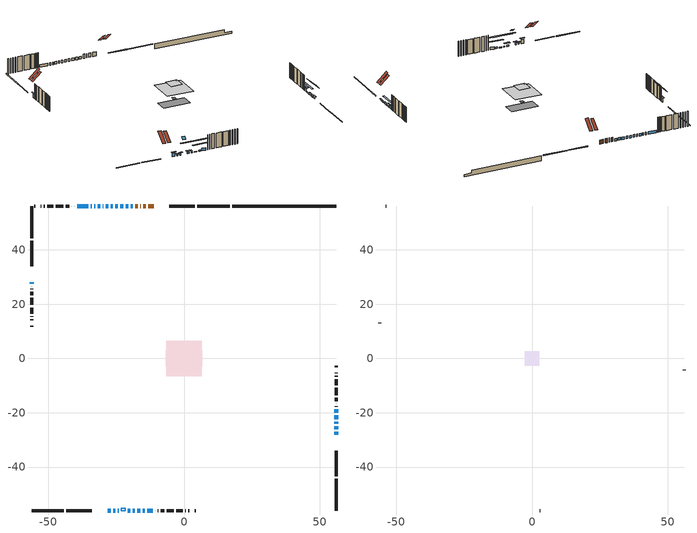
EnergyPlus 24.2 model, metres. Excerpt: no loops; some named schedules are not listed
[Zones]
conditioned space
 floor outside (Floor1 construction): -0.76,-0.76 -0.76,0.76 0.76,0.76 0.76,-0.76 z0.61
 floor adiabatic (AdiabaticFloorConstruction): -6.55,-6.55 -6.55,6.55 6.55,6.55 6.55,-6.55 z5.49
 floor foundation (Slab1 construction): -6.63,-2.97 -6.63,2.97 6.63,2.97 6.63,-2.97 z-1.83
 wall outside (RimJoist1 construction): 16.84,56.17 4.96,56.17 / -56.17,-56.17 -44.3,-56.17 / -56.17,56.17 -56.17,44.3 / 56.17,-56.17 56.17,-44.3 z0.61:0.91
 wall outside (RimJoist3 construction): 4.04,56.17 -5.37,56.17 / -43.37,-56.17 -33.96,-56.17 / -56.17,43.37 -56.17,33.96 / 56.17,-43.37 56.17,-33.96 z0.61:0.91
 wall outside (AdiabaticWallConstruction 1): -11.19,56.17 -13.14,56.17 / -14.06,56.17 -15,56.17 / -15.92,56.17 -16.13,56.17 / -17.06,56.17 -17.87,56.17 z0.61:2.64
 wall outside (AdiabaticWallConstruction): -18.8,56.17 -19.64,56.17 / -20.56,56.17 -21.4,56.17 / -22.33,56.17 -23.54,56.17 / -24.47,56.17 -25.28,56.17 / -26.21,56.17 -27.05,56.17 / -27.98,56.17 -28.75,56.17 / -29.67,56.17 -29.98,56.17 / 56.17,-24.05 56.17,-23.28 / -30.91,56.17 -31.82,56.17 / -32.75,56.17 -33.03,56.17 / -33.96,56.17 -34.37,56.17 / -35.3,56.17 -39.3,56.17 / -13.48,-56.17 -11.57,-56.17 z0.61:1.83; -28.14,-56.17 -27.02,-56.17 / -56.17,28.14 -56.17,27.58 z0.61:2.44; 56.17,-28.14 56.17,-26.92 / -26.1,-56.17 -25.38,-56.17 / -15.12,-56.17 -14.41,-56.17 z0.61:1.32; 56.17,-25.99 56.17,-24.97 z0.61:1.12; -24.46,-56.17 -24,-56.17 z0.61:1.43; 56.17,-22.36 56.17,-20.83 / -20.65,-56.17 -19.73,-56.17 z0.61:1.22; -18.81,-56.17 -18.19,-56.17 z0.61:0.97; -17.27,-56.17 -16.05,-56.17 z0.61:0.92; 56.17,-19.9 56.17,-18.68 z0.61:2.13
 wall outside (Wall1 construction): -40.23,56.17 -40.33,56.17 / -10.65,-56.17 -10.55,-56.17 / -56.17,26.65 -56.17,26.56 / 56.17,-17.75 56.17,-17.66 z0.61:7.93
 wall outside (Wall2 construction): -41.26,56.17 -41.31,56.17 / -9.62,-56.17 -9.56,-56.17 / -56.17,25.63 -56.17,25.57 / 56.17,-16.73 56.17,-16.67 z0.61:7.93
 wall outside (Wall3 construction): -42.24,56.17 -43.52,56.17 / -8.64,-56.17 -7.36,-56.17 / -56.17,24.64 -56.17,23.36 / 56.17,-15.74 56.17,-14.46 z0.61:7.93
 wall outside (Wall4 construction): -44.45,56.17 -47.18,56.17 / -6.43,-56.17 -3.7,-56.17 / -56.17,22.44 -56.17,19.71 / 56.17,-13.53 56.17,-10.81 z0.61:7.93
 wall outside (Wall5 construction): -48.11,56.17 -50.42,56.17 / -2.77,-56.17 -0.46,-56.17 / -56.17,18.78 -56.17,16.47 / 56.17,-9.88 56.17,-7.57 z0.61:7.93
 wall outside (Wall6 construction): -51.35,56.17 -51.57,56.17 / 0.47,-56.17 0.7,-56.17 / -56.17,15.54 -56.17,15.31 / 56.17,-6.64 56.17,-6.41 z0.61:7.93
 wall outside (Wall7 construction): -52.5,56.17 -52.82,56.17 / 1.63,-56.17 1.94,-56.17 / -56.17,14.38 -56.17,14.07 / 56.17,-5.48 56.17,-5.17 z0.61:7.93
 wall outside (Wall9 construction): -54.85,56.17 -55.24,56.17 / 3.97,-56.17 4.37,-56.17 / -56.17,12.04 -56.17,11.64 / 56.17,-3.14 56.17,-2.74 z0.61:7.93
 wall foundation (FoundationWall1 construction): 17.77,56.17,-1.83 17.77,56.17,0.61 52.33,56.17,0.61 52.33,56.17,-0.83 56.17,56.17,-0.83 56.17,56.17,-1.83
 window (WindowConstruction 12): -18.8,56.17 -19.64,56.17 z0.61:1.83
 window (WindowConstruction 15): -28.14,-56.17 -27.03,-56.17 z0.61:2.44
 window (WindowConstruction 16): -56.17,28.14 -56.17,27.58 z0.61:2.44
 window (WindowConstruction 17): -20.57,56.17 -21.4,56.17 z0.61:1.83
 window (WindowConstruction 5): 56.17,-28.14 56.17,-26.92 z0.61:1.32
 window (WindowConstruction 6): -22.33,56.17 -23.54,56.17 z0.61:1.83
 window (WindowConstruction 7): -24.47,56.17 -25.28,56.17 z0.61:1.83
 window (WindowConstruction 8): -26.1,-56.17 -25.39,-56.17 z0.61:1.32
 window (WindowConstruction 18): -26.21,56.17 -27.05,56.17 z0.61:1.83
 window (WindowConstruction 9): 56.17,-25.99 56.17,-24.97 z0.61:1.12
 window (WindowConstruction 13): -27.98,56.17 -28.74,56.17 z0.61:1.83
 window (WindowConstruction 10): -29.67,56.17 -29.98,56.17 z0.61:1.83
 window (WindowConstruction 11): -24.46,-56.17 -24,-56.17 z0.61:1.42
 window (WindowConstruction 19): 56.17,-24.05 56.17,-23.28 z0.61:1.83
 window (WindowConstruction 20): 56.17,-22.35 56.17,-20.83 z0.61:1.22
 window (WindowConstruction 21): -30.91,56.17 -31.82,56.17 z0.61:1.83
 window (WindowConstruction 22): -32.75,56.17 -33.03,56.17 z0.61:1.83
 window (WindowConstruction 14): -20.65,-56.17 -19.74,-56.17 z0.61:1.22
 window (WindowConstruction 23): -18.81,-56.17 -18.2,-56.17 z0.61:0.97
 window (WindowConstruction 24): -17.27,-56.17 -16.05,-56.17 z0.61:0.91
 window (WindowConstruction): 56.17,-19.9 56.17,-18.68 z0.61:2.13
 window (WindowConstruction 1): -33.96,56.17 -34.37,56.17 z0.61:1.83
 window (WindowConstruction 2): -35.3,56.17 -39.3,56.17 z0.61:1.83
 window (WindowConstruction 3): -15.12,-56.17 -14.41,-56.17 z0.61:1.32
 window (WindowConstruction 4): -13.48,-56.17 -11.57,-56.17 z0.61:1.83
 door (Door): -11.19,56.17 -13.14,56.17 z0.61:2.64
 door (Door 1): -14.06,56.17 -14.99,56.17 z0.61:2.64
 door (Door 2): -15.92,56.17 -16.13,56.17 z0.61:2.64
 door (Door 3): -17.06,56.17 -17.87,56.17 z0.61:2.64
 ceiling adiabatic (AdiabaticFloorConstruction): 6.55,-6.55 6.55,6.55 -6.55,6.55 -6.55,-6.55 z5.49
 roof outside (Roof2 construction): -2.1,2.1 -2.1,-2.1 2.1,-2.1 2.1,2.1 z7.93
 roof outside (Roof3 construction): -10.26,56.17,7.93 -10.26,51.91,11.83 -8.82,51.91,11.83 -8.82,56.17,7.93; -29.07,-56.17,7.93 -29.07,-51.91,11.83 -30.52,-51.91,11.83 -30.52,-56.17,7.93; -56.17,29.07,7.93 -51.91,29.07,11.83 -51.91,30.52,11.83 -56.17,30.52,7.93; 56.17,-29.07,7.93 51.91,-29.07,11.83 51.91,-30.52,11.83 56.17,-30.52,7.93
 roof outside (AdiabaticRoofConstruction): -21.58,-56.17,7.92 -21.58,-55.07,8.93 -23.07,-55.07,8.93 -23.07,-56.17,7.92
 skylight (SkylightConstruction): -21.58,-56.17,7.93 -21.58,-55.07,8.93 -23.07,-55.07,8.93 -23.07,-56.17,7.93
attic - vented
 floor to conditioned space (Floor2 construction Reversed): -2.7,-2.7 -2.7,2.7 2.7,2.7 2.7,-2.7 z7.93
 wall outside (Wall8 construction): -53.75,56.17 -53.92,56.17 / 2.87,-56.17 3.04,-56.17 / -56.17,13.14 -56.17,12.97 / 56.17,-4.24 56.17,-4.06 z0.61:7.93
 roof outside (Roof1 construction): -7.89,56.17,7.93 -7.89,51.49,12.22 -6.3,51.49,12.22 -6.3,56.17,7.93; -31.45,-56.17,7.93 -31.45,-51.49,12.22 -33.03,-51.49,12.22 -33.03,-56.17,7.93; -56.17,31.45,7.93 -51.49,31.45,12.22 -51.49,33.03,12.22 -56.17,33.03,7.93; 56.17,-31.45,7.93 51.49,-31.45,12.22 51.49,-33.03,12.22 56.17,-33.03,7.93
shading: -26.42,-56.17 -28.75,-56.17 -28.75,-56.78 -26.42,-56.78 z3.05; -56.17,26.97 -56.17,28.75 -56.78,28.75 -56.78,26.97 z3.05; 56.17,-26.62 56.17,-28.44 56.78,-28.44 56.78,-26.62 z1.62; -25.09,-56.17 -26.4,-56.17 -26.4,-56.78 -25.09,-56.78 z1.62; 56.17,-24.68 56.17,-26.29 56.78,-26.29 56.78,-24.68 z1.42; -23.39,-56.17 -25.07,-56.17 -25.07,-56.78 -23.39,-56.78 z2.03; 56.17,-17.78 56.17,-25.41 56.78,-25.41 56.78,-17.78 z4.27; -18.82,-56.17 -21.56,-56.17 -21.56,-57.08 -18.82,-57.08 z2.13; -12.71,-56.17 -24.3,-56.17 -24.3,-56.78 -12.71,-56.78 z6.46; -10.56,-56.17 -22.76,-56.17 -22.76,-56.78 -10.56,-56.78 z6.4; 56.17,-18.07 56.17,-20.51 56.78,-20.51 56.78,-18.07 z2.74; -11.36,-56.17 -18.17,-56.17 -18.17,-56.78 -11.36,-56.78 z4.37
[Building]
Building 1: Terrain=Suburbs
[Site:Location]
Vancouver Intl AP_BC: Latitude {deg}=49.19; Longitude {deg}=-123.18; Time Zone {hr}=-8; Elevation {m}=4; Keep Site Location Information=Yes
[Site:GroundTemperature:Shallow]
8.06451, 6.96315, 6.87495, 7.3976, 9.49575, 11.5841, 13.3946, 14.5416, 14.639, 13.7062, 11.9418, 9.91751
[Site:WaterMainsTemperature]
Calculation Method=Schedule; Temperature Schedule=mains temperature schedule
[Material] Roughness=Rough; Thermal Absorptance=0.9
Name | Thickness {m} | Conductivity {W/m-K} | Density {kg/m3} | Specific Heat {J/kg-K} | Solar Absorptance | Visible Absorptance
asphalt or fiberglass shingles | 0.00635 | 0.162714 | 1121.4 | 1465.45 | 0.4 | 0.4
asphalt or fiberglass shingles 1 | 0.00635 | 0.162714 | 1121.4 | 1465.45 | 0.7 | 0.7
ceiling loosefill ins | 0.254 | 0.0480833 | 16.02 | 1046.75 | 0.7 | 0.7
ceiling stud and cavity | 0.1397 | 0.118768 | 65.682 | 1177.47 | 0.7 | 0.7
concrete 4.0 in. | 0.1016 | 1.803125 | 2242.8 | 837.4 | 0.7 | 0.7
concrete 8.0 in. | 0.2032 | 1.803125 | 2242.8 | 837.4 | 0.7 | 0.7
door material | 0.04445 | 0.188738 | 512.64 | 1214.23 | 0.7 | 0.7
exterior vertical ins | 0.0813282 | 0.029427 | 32.04 | 1214.23 | 0.7 | 0.7
floor covering | 0.0127 | 0.0433444 | 54.468 | 1339.84 | 0.6 | 0.6
floor rigid ins; roof rigid ins | 0.103632 | 0.029427 | 32.04 | 1214.23 | 0.7 | 0.7
floor rigid ins 1; roof rigid ins 1; wall rigid ins 1 | 0.512978 | 0.029427 | 32.04 | 1214.23 | 0.7 | 0.7
floor stud and cavity | 0.1397 | 0.158613 | 92.3553 | 1139.71 | 0.7 | 0.7
floor stud and cavity 1 | 0.1397 | 1.75129 | 37.0049 | 1207.88 | 0.7 | 0.7
furniture material conditioned space 1 | 0.1524 | 0.115458 | 640.8 | 1214.23 | 0.6 | 0.6
gypsum board | 0.0127 | 0.160291 | 801 | 837.4 | 0.6 | 0.6
gypsum board 1 | 0.0127 | 0.160291 | 801 | 837.4 | 0.7 | 0.7
osb sheathing 0.5 in. | 0.0127 | 0.115458 | 512.64 | 1214.23 | 0.7 | 0.7
osb sheathing 0.75 in. | 0.01905 | 0.115458 | 512.64 | 1214.23 | 0.7 | 0.7
osb sheathing 2.0 in. | 0.0508 | 0.115458 | 512.64 | 1214.23 | 0.7 | 0.7
rim joist rigid ins; wall rigid ins | 0.051816 | 0.029427 | 32.04 | 1214.23 | 0.7 | 0.7
rim joist stud and cavity | 0.0508 | 0.0367245 | 125.044 | 1163.47 | 0.6 | 0.6
roof stud and cavity | 0.2032 | 1.05932 | 78.34581 | 1123.46 | 0.7 | 0.7
roof stud and cavity 1 | 0.2032 | 0.476504 | 78.34581 | 1123.46 | 0.7 | 0.7
roof stud and cavity 2 | 0.18415 | 1.7869 | 37.0049 | 1207.88 | 0.6 | 0.6
slab rigid ins | 0.0621787 | 0.029427 | 32.04 | 1214.23 | 0.7 | 0.7
wall stud and cavity | 0.1397 | 0.0865195 | 139.0536 | 1170.24 | 0.7 | 0.7
wall stud and cavity 1 | 0.1397 | 0.0878609 | 139.0536 | 1170.24 | 0.7 | 0.7
wall stud and cavity 10 | 0.0889 | 0.391764 | 83.0341 | 1211.67 | 0.7 | 0.7
wall stud and cavity 2 | 0.1397 | 0.154657 | 139.0536 | 1170.24 | 0.7 | 0.7
wall stud and cavity 3 | 0.1397 | 0.168807 | 139.0536 | 1170.24 | 0.7 | 0.7
wall stud and cavity 4 | 0.1397 | 0.178291 | 139.0536 | 1170.24 | 0.7 | 0.7
wall stud and cavity 5 | 0.1397 | 0.67241 | 139.0536 | 1170.24 | 0.7 | 0.7
wall stud and cavity 6 | 0.1397 | 0.435945 | 139.0536 | 1170.24 | 0.7 | 0.7
wall stud and cavity 7 | 0.0889 | 6.1454 | 50.32683 | 1063.81 | 0.6 | 0.6
wall stud and cavity 8 | 0.1397 | 0.0817972 | 139.0536 | 1170.24 | 0.7 | 0.7
wall stud and cavity 9 | 0.0889 | 0.380278 | 52.3479 | 1209.89 | 0.7 | 0.7
wood siding | 0.0254 | 0.102417 | 544.68 | 1172.36 | 0.4 | 0.4
wood siding 1 | 0.00254 | 0.102417 | 544.68 | 1172.36 | 0.4 | 0.4
wood siding 2; wood siding 3; wood siding 4 | 0.0254 | 0.102417 | 544.68 | 1172.36 | 0.7 | 0.7
[WindowMaterial:SimpleGlazingSystem]
Name | U-Factor {W/m2-K} | Solar Heat Gain Coefficient
SkylightMaterial | 2.34334 | 0.462
WindowMaterial | 2.109377 | 0.36
WindowMaterial 1 | 2.20817 | 0.33
WindowMaterial 10 | 2.96789 | 0.62
WindowMaterial 11 | 2.97868 | 0.61
WindowMaterial 12 | 2.96619 | 0.63
WindowMaterial 13 | 2.95653 | 0.63
WindowMaterial 14 | 2.62267 | 0.24
WindowMaterial 15 | 2.276878 | 0.35
WindowMaterial 16 | 2.28085 | 0.35
WindowMaterial 2 | 2.898619 | 0.62
WindowMaterial 3 | 1.83286 | 0.42
WindowMaterial 4 | 2.07985 | 0.36
WindowMaterial 5 | 1.9396 | 0.4
WindowMaterial 6 | 2.03216 | 0.38
WindowMaterial 7 | 2.1883 | 0.36
WindowMaterial 8 | 2.11846 | 0.38
WindowMaterial 9 | 2.95937 | 0.63
[Construction]
AdiabaticFloorConstruction: floor stud and cavity 1, floor rigid ins 1, osb sheathing 0.75 in., floor covering
AdiabaticRoofConstruction: asphalt or fiberglass shingles 1, roof rigid ins 1, osb sheathing 0.75 in., roof stud and cavity 2
AdiabaticWallConstruction: wood siding 3, wall rigid ins 1, wall stud and cavity 9, gypsum board
AdiabaticWallConstruction 1: wood siding 4, wall rigid ins 1, wall stud and cavity 9, gypsum board
Door; Door 1; Door 2; Door 3: door material
Floor1 construction: floor stud and cavity, floor rigid ins, osb sheathing 0.75 in., floor covering
Floor2 construction Reversed: gypsum board, ceiling stud and cavity, ceiling loosefill ins
FoundationWall1 construction: concrete 8.0 in., gypsum board 1
furniture construction conditioned space 1: furniture material conditioned space 1
PartitionWallConstruction: gypsum board, wall stud and cavity 10, gypsum board
RimJoist1 construction; RimJoist3 construction: wood siding 2, rim joist rigid ins, osb sheathing 2.0 in., rim joist stud and cavity
Roof1 construction: asphalt or fiberglass shingles
Roof2 construction: asphalt or fiberglass shingles, roof rigid ins, osb sheathing 0.75 in., roof stud and cavity, gypsum board
Roof3 construction: asphalt or fiberglass shingles, roof rigid ins, osb sheathing 0.75 in., roof stud and cavity 1, gypsum board
SkylightConstruction: SkylightMaterial
Slab1 construction: slab rigid ins, concrete 4.0 in.
Wall1 construction: wood siding, osb sheathing 0.5 in., wall stud and cavity, gypsum board
Wall2 construction: wood siding, osb sheathing 0.5 in., wall stud and cavity 1, gypsum board
Wall3 construction: wood siding, wall rigid ins, osb sheathing 0.5 in., wall stud and cavity 2, gypsum board
Wall4 construction: wood siding, wall rigid ins, osb sheathing 0.5 in., wall stud and cavity 3, gypsum board
Wall5 construction: wood siding, wall rigid ins, osb sheathing 0.5 in., wall stud and cavity 4, gypsum board
Wall6 construction: wood siding, wall rigid ins, osb sheathing 0.5 in., wall stud and cavity 5, gypsum board
Wall7 construction: wood siding, wall rigid ins, osb sheathing 0.5 in., wall stud and cavity 6, gypsum board
Wall8 construction: wood siding 1, wall stud and cavity 7
Wall9 construction: wood siding, osb sheathing 0.5 in., wall stud and cavity 8, gypsum board
WindowConstruction; WindowConstruction 19; WindowConstruction 20: WindowMaterial
WindowConstruction 1; WindowConstruction 3; WindowConstruction 8: WindowMaterial 1
WindowConstruction 10; WindowConstruction 11: WindowMaterial 8
WindowConstruction 12: WindowMaterial 9
WindowConstruction 13: WindowMaterial 10
WindowConstruction 14: WindowMaterial 11
WindowConstruction 15; WindowConstruction 16; WindowConstruction 17; WindowConstruction 18: WindowMaterial 12
WindowConstruction 2: WindowMaterial 2
WindowConstruction 21: WindowMaterial 13
WindowConstruction 22: WindowMaterial 14
WindowConstruction 23: WindowMaterial 15
WindowConstruction 24: WindowMaterial 16
WindowConstruction 4: WindowMaterial 3
WindowConstruction 5: WindowMaterial 4
WindowConstruction 6: WindowMaterial 5
WindowConstruction 7: WindowMaterial 6
WindowConstruction 9: WindowMaterial 7
[Zone] Multiplier=1; Part of Total Floor Area=Yes
Name | Volume {m3}
attic - vented | 19.8159
conditioned space | 738.9
[Space]
Name | Zone | Volume {m3}
attic - vented 1 | attic - vented | 19.8159
conditioned space 1 | conditioned space | 738.9
[ZoneInfiltration:EffectiveLeakageArea]
infil attic - vented 1: Zone or Space=attic - vented 1; Schedule=Always On Discrete; Effective Air Leakage Area {cm2}=1207.05; Stack Coefficient=0.000807227; Wind Coefficient=1.91963e-05
[ZoneMixing]
whole house fan mix: Zone or Space=attic - vented; Schedule=Always On Continuous; Design Flow Rate Calculation Method=Flow/Zone; Design Flow Rate {m3/s}=0; Source Zone or Space=conditioned space
[SurfaceProperty:ExposedFoundationPerimeter]
Slab1: Exposed Perimeter Calculation Method=TotalExposedPerimeter; Total Exposed Perimeter {m}=38.406
[InternalMass] Zone or ZoneList=conditioned space; Space or SpaceList=conditioned space 1
Name | Construction | Surface Area {m2}
furniture mass conditioned space 1 | furniture construction conditioned space 1 | 101.068
partition wall mass | PartitionWallConstruction | 252.67
[Lights]
interior lighting: Zone or ZoneList or Space or SpaceList=conditioned space 1; Schedule=interior lighting schedule; Design Level Calculation Method=LightingLevel; Lighting Level {W}=343.2; Return Air Fraction=0; Fraction Radiant=0.6; Fraction Visible=0.2; Fraction Replaceable=1
[People]
occupants: Zone or ZoneList or Space or SpaceList=conditioned space 1; Number of People Schedule=occupants schedule; Number of People Calculation Method=People; Number of People=3; Fraction Radiant=0.314171; Sensible Heat Fraction=0.56303; Activity Level Schedule=occupants activity schedule; Carbon Dioxide Generation Rate {m3/s-W}=0; Enable ASHRAE 55 Comfort Warnings=No; Mean Radiant Temperature Calculation Type=EnclosureAveraged
[ElectricEquipment] Zone or ZoneList or Space or SpaceList=conditioned space 1; Design Level Calculation Method=EquipmentLevel
Name | Schedule | Design Level {W} | Fraction Latent | Fraction Radiant | Fraction Lost
clothes dryer | clothes dryer schedule | 140.772 | 0.015 | 0.081 | 0.85
clothes washer | clothes washer schedule | 32.1985 | 0.03 | 0.162 | 0.7
cooking range | cooking range schedule | 215.147 | 0.08 | 0.432 | 0.2
dishwasher | dishwasher schedule | 66.8632 | 0.3 | 0.18 | 0.4
fridge | fridge schedule | 72.9452 | 0 | 0.6 | 0
mech vent bath fan 0 | mech vent bath fan 0 schedule | 50.2 | 0 | 0 | 1
mech vent bath fan 1 | mech vent bath fan 1 schedule | 50.2 | 0 | 0 | 1
mech vent house fan | mech vent house fan schedule | 19.9167 | 0 | 0 | 0.5
mech vent house fan cfis | mech vent house fan cfis schedule | 0 | 0 | 0 | 0
mech vent range fan 0 | mech vent range fan 0 schedule | 57 | 0 | 0 | 1
misc plug loads | misc plug loads schedule | 494.7 | 0.045 | 0.513 | 0.1
whole house fan | Always On Discrete | 0 | 0 | 0 | 1
[OtherEquipment] Zone or ZoneList or Space or SpaceList=conditioned space 1; Design Level Calculation Method=EquipmentLevel
Name | Fuel Type | Schedule | Design Level {W} | Fraction Latent | Fraction Radiant | Fraction Lost
clothes dryer 1 | Electricity | clothes dryer schedule | 0 | 0.015 | 0.081 | 0.85
cooking range 1 | Electricity | cooking range schedule | 0 | 0.08 | 0.432 | 0.2
general water use latent | None | general water use schedule | 62.594 | 1 | 0 | 0
general water use sensible | None | general water use schedule | -61.6891 | 0 | 0.6 | 0
mech vent house fan latent load | None | Always On Discrete | 0 | 1 | 0 | 0
mech vent house fan sensible load | None | Always On Discrete | 0 | 0 | 0 | 0
water heater energy adjustment1 | NaturalGas | Always On Discrete | 0.01 | 0 | 0 | 1
[ZoneInfiltration:DesignFlowRate] Zone or ZoneList or Space or SpaceList=conditioned space 1; Schedule=Always On Discrete; Design Flow Rate Calculation Method=Flow/Zone; Design Flow Rate {m3/s}=0
infil flow; natural vent flow; whole house fan flow
[Foundation:Kiva]
Foundation Kiva 1: Initial Indoor Air Temperature {C}=18; Wall Height Above Grade {m}=0.609996; Wall Depth Below Slab {m}=0.2032; Custom Block Material Name 1=exterior vertical ins; Custom Block Depth 1 {m}=2.43998; Custom Block X Position 1 {m}=0.2159; Custom Block Z Position 1 {m}=0
[Foundation:Kiva:Settings]
Soil Conductivity {W/m-K}=0.849921; Soil Density {kg/m3}=1842.3; Soil Specific Heat {J/kg-K}=418.7; Ground Solar Absorptivity=0.9; Ground Thermal Absorptivity=0.9; Ground Surface Roughness {m}=0.03; Far-Field Width {m}=40; Deep-Ground Boundary Condition=ZeroFlux; Deep-Ground Depth {m}=40; Minimum Cell Dimension {m}=0.2; Maximum Cell Growth Coefficient=3; Simulation Timestep=Timestep
[Exterior:Lights]
exterior lighting: Schedule=exterior lighting schedule; Design Level {W}=75.6
[Schedule:Constant]
Name | Hourly Value
Always On Continuous; mech vent house fan schedule; mech vent house fan cfis schedule; Always On Discrete | 1
occupants activity schedule | 117.228
fridge schedule | 0
[Schedule:Week:Daily]
interior lighting schedule Week Rule - Jan1-Jan27: interior lighting schedule day, interior lighting schedule day, interior lighting schedule day, interior lighting schedule day, interior lighting schedule day, interior lighting schedule day, interior lighting schedule day, interior lighting schedule default day, interior lighting schedule default day, interior lighting schedule default day, interior lighting schedule default day, interior lighting schedule default day
interior lighting schedule Week Rule - Jan28-Feb3: interior lighting schedule day, interior lighting schedule day, interior lighting schedule day, interior lighting schedule day, interior lighting schedule day 1, interior lighting schedule day 1, interior lighting schedule day 1, interior lighting schedule default day, interior lighting schedule default day, interior lighting schedule default day, interior lighting schedule default day, interior lighting schedule default day
interior lighting schedule Week Rule - Feb4-Feb24: interior lighting schedule day 1, interior lighting schedule day 1, interior lighting schedule day 1, interior lighting schedule day 1, interior lighting schedule day 1, interior lighting schedule day 1, interior lighting schedule day 1, interior lighting schedule default day, interior lighting schedule default day, interior lighting schedule default day, interior lighting schedule default day, interior lighting schedule default day
interior lighting schedule Week Rule - Feb25-Mar3: interior lighting schedule day 1, interior lighting schedule day 1, interior lighting schedule day 1, interior lighting schedule day 1, interior lighting schedule day 2, interior lighting schedule day 2, interior lighting schedule day 2, interior lighting schedule default day, interior lighting schedule default day, interior lighting schedule default day, interior lighting schedule default day, interior lighting schedule default day
interior lighting schedule Week Rule - Mar4-Mar31: interior lighting schedule day 2, interior lighting schedule day 2, interior lighting schedule day 2, interior lighting schedule day 2, interior lighting schedule day 2, interior lighting schedule day 2, interior lighting schedule day 2, interior lighting schedule default day, interior lighting schedule default day, interior lighting schedule default day, interior lighting schedule default day, interior lighting schedule default day
interior lighting schedule Week Rule - Apr1-Apr28: interior lighting schedule day 3, interior lighting schedule day 3, interior lighting schedule day 3, interior lighting schedule day 3, interior lighting schedule day 3, interior lighting schedule day 3, interior lighting schedule day 3, interior lighting schedule default day, interior lighting schedule default day, interior lighting schedule default day, interior lighting schedule default day, interior lighting schedule default day
interior lighting schedule Week Rule - Apr29-May5: interior lighting schedule day 3, interior lighting schedule day 3, interior lighting schedule day 4, interior lighting schedule day 4, interior lighting schedule day 4, interior lighting schedule day 4, interior lighting schedule day 4, interior lighting schedule default day, interior lighting schedule default day, interior lighting schedule default day, interior lighting schedule default day, interior lighting schedule default day
interior lighting schedule Week Rule - May6-May26: interior lighting schedule day 4, interior lighting schedule day 4, interior lighting schedule day 4, interior lighting schedule day 4, interior lighting schedule day 4, interior lighting schedule day 4, interior lighting schedule day 4, interior lighting schedule default day, interior lighting schedule default day, interior lighting schedule default day, interior lighting schedule default day, interior lighting schedule default day
interior lighting schedule Week Rule - May27-Jun2: interior lighting schedule day 4, interior lighting schedule day 4, interior lighting schedule day 4, interior lighting schedule day 4, interior lighting schedule day 4, interior lighting schedule day 5, interior lighting schedule day 5, interior lighting schedule default day, interior lighting schedule default day, interior lighting schedule default day, interior lighting schedule default day, interior lighting schedule default day
interior lighting schedule Week Rule - Jun3-Jun30: interior lighting schedule day 5, interior lighting schedule day 5, interior lighting schedule day 5, interior lighting schedule day 5, interior lighting schedule day 5, interior lighting schedule day 5, interior lighting schedule day 5, interior lighting schedule default day, interior lighting schedule default day, interior lighting schedule default day, interior lighting schedule default day, interior lighting schedule default day
interior lighting schedule Week Rule - Jul1-Jul28: interior lighting schedule day 6, interior lighting schedule day 6, interior lighting schedule day 6, interior lighting schedule day 6, interior lighting schedule day 6, interior lighting schedule day 6, interior lighting schedule day 6, interior lighting schedule default day, interior lighting schedule default day, interior lighting schedule default day, interior lighting schedule default day, interior lighting schedule default day
interior lighting schedule Week Rule - Jul29-Aug4: interior lighting schedule day 6, interior lighting schedule day 6, interior lighting schedule day 6, interior lighting schedule day 7, interior lighting schedule day 7, interior lighting schedule day 7, interior lighting schedule day 7, interior lighting schedule default day, interior lighting schedule default day, interior lighting schedule default day, interior lighting schedule default day, interior lighting schedule default day
interior lighting schedule Week Rule - Aug5-Aug25: interior lighting schedule day 7, interior lighting schedule day 7, interior lighting schedule day 7, interior lighting schedule day 7, interior lighting schedule day 7, interior lighting schedule day 7, interior lighting schedule day 7, interior lighting schedule default day, interior lighting schedule default day, interior lighting schedule default day, interior lighting schedule default day, interior lighting schedule default day
interior lighting schedule Week Rule - Aug26-Sep1: interior lighting schedule day 7, interior lighting schedule day 7, interior lighting schedule day 7, interior lighting schedule day 7, interior lighting schedule day 7, interior lighting schedule day 7, interior lighting schedule day 8, interior lighting schedule default day, interior lighting schedule default day, interior lighting schedule default day, interior lighting schedule default day, interior lighting schedule default day
interior lighting schedule Week Rule - Sep2-Sep29: interior lighting schedule day 8, interior lighting schedule day 8, interior lighting schedule day 8, interior lighting schedule day 8, interior lighting schedule day 8, interior lighting schedule day 8, interior lighting schedule day 8, interior lighting schedule default day, interior lighting schedule default day, interior lighting schedule default day, interior lighting schedule default day, interior lighting schedule default day
interior lighting schedule Week Rule - Sep30-Oct6: interior lighting schedule day 8, interior lighting schedule day 9, interior lighting schedule day 9, interior lighting schedule day 9, interior lighting schedule day 9, interior lighting schedule day 9, interior lighting schedule day 9, interior lighting schedule default day, interior lighting schedule default day, interior lighting schedule default day, interior lighting schedule default day, interior lighting schedule default day
interior lighting schedule Week Rule - Oct7-Oct27: interior lighting schedule day 9, interior lighting schedule day 9, interior lighting schedule day 9, interior lighting schedule day 9, interior lighting schedule day 9, interior lighting schedule day 9, interior lighting schedule day 9, interior lighting schedule default day, interior lighting schedule default day, interior lighting schedule default day, interior lighting schedule default day, interior lighting schedule default day
interior lighting schedule Week Rule - Oct28-Nov3: interior lighting schedule day 9, interior lighting schedule day 9, interior lighting schedule day 9, interior lighting schedule day 9, interior lighting schedule day 10, interior lighting schedule day 10, interior lighting schedule day 10, interior lighting schedule default day, interior lighting schedule default day, interior lighting schedule default day, interior lighting schedule default day, interior lighting schedule default day
interior lighting schedule Week Rule - Nov4-Nov24: interior lighting schedule day 10, interior lighting schedule day 10, interior lighting schedule day 10, interior lighting schedule day 10, interior lighting schedule day 10, interior lighting schedule day 10, interior lighting schedule day 10, interior lighting schedule default day, interior lighting schedule default day, interior lighting schedule default day, interior lighting schedule default day, interior lighting schedule default day
interior lighting schedule Week Rule - Nov25-Dec1: interior lighting schedule day 10, interior lighting schedule day 10, interior lighting schedule day 10, interior lighting schedule day 10, interior lighting schedule day 10, interior lighting schedule day 10, interior lighting schedule day 11, interior lighting schedule default day, interior lighting schedule default day, interior lighting schedule default day, interior lighting schedule default day, interior lighting schedule default day
interior lighting schedule Week Rule - Dec2-Dec31: interior lighting schedule day 11, interior lighting schedule day 11, interior lighting schedule day 11, interior lighting schedule day 11, interior lighting schedule day 11, interior lighting schedule day 11, interior lighting schedule day 11, interior lighting schedule default day, interior lighting schedule default day, interior lighting schedule default day, interior lighting schedule default day, interior lighting schedule default day
occupants schedule Week Rule - Jan1-Dec31: occupants schedule day, occupants schedule day, occupants schedule day, occupants schedule day, occupants schedule day, occupants schedule day, occupants schedule day, occupants schedule default day, occupants schedule default day, occupants schedule default day, occupants schedule default day, occupants schedule default day
clothes dryer schedule Week Rule - Jan1-Dec31: clothes dryer schedule day, clothes dryer schedule day, clothes dryer schedule day, clothes dryer schedule day, clothes dryer schedule day, clothes dryer schedule day, clothes dryer schedule day, clothes dryer schedule default day, clothes dryer schedule default day, clothes dryer schedule default day, clothes dryer schedule default day, clothes dryer schedule default day
clothes washer schedule Week Rule - Jan1-Dec31: clothes washer schedule day, clothes washer schedule day, clothes washer schedule day, clothes washer schedule day, clothes washer schedule day, clothes washer schedule day, clothes washer schedule day, clothes washer schedule default day, clothes washer schedule default day, clothes washer schedule default day, clothes washer schedule default day, clothes washer schedule default day
cooking range schedule Week Rule - Jan1-Dec31: cooking range schedule day, cooking range schedule day, cooking range schedule day, cooking range schedule day, cooking range schedule day, cooking range schedule day, cooking range schedule day, cooking range schedule default day, cooking range schedule default day, cooking range schedule default day, cooking range schedule default day, cooking range schedule default day
dishwasher schedule Week Rule - Jan1-Dec31: dishwasher schedule day, dishwasher schedule day, dishwasher schedule day, dishwasher schedule day, dishwasher schedule day, dishwasher schedule day, dishwasher schedule day, dishwasher schedule default day, dishwasher schedule default day, dishwasher schedule default day, dishwasher schedule default day, dishwasher schedule default day
mech vent bath fan 0 schedule Week Rule - Jan1-Dec31: mech vent bath fan 0 schedule day, mech vent bath fan 0 schedule day, mech vent bath fan 0 schedule day, mech vent bath fan 0 schedule day, mech vent bath fan 0 schedule day, mech vent bath fan 0 schedule day, mech vent bath fan 0 schedule day, mech vent bath fan 0 schedule default day, mech vent bath fan 0 schedule default day, mech vent bath fan 0 schedule default day, mech vent bath fan 0 schedule default day, mech vent bath fan 0 schedule default day
[Schedule:Year]
interior lighting schedule: interior lighting schedule Week Rule - Jan1-Jan27, 1, 1, 1, 27, interior lighting schedule Week Rule - Jan28-Feb3, 1, 28, 2, 3, interior lighting schedule Week Rule - Feb4-Feb24, 2, 4, 2, 24, interior lighting schedule Week Rule - Feb25-Mar3, 2, 25, 3, 3, interior lighting schedule Week Rule - Mar4-Mar31, 3, 4, 3, 31, interior lighting schedule Week Rule - Apr1-Apr28, 4, 1, 4, 28, interior lighting schedule Week Rule - Apr29-May5, 4, 29, 5, 5, interior lighting schedule Week Rule - May6-May26, 5, 6, 5, 26, interior lighting schedule Week Rule - May27-Jun2, 5, 27, 6, 2, interior lighting schedule Week Rule - Jun3-Jun30, 6, 3, 6, 30, interior lighting schedule Week Rule - Jul1-Jul28, 7, 1, 7, 28, interior lighting schedule Week Rule - Jul29-Aug4, 7, 29, 8, 4, interior lighting schedule Week Rule - Aug5-Aug25, 8, 5, 8, 25, interior lighting schedule Week Rule - Aug26-Sep1, 8, 26, 9, 1, interior lighting schedule Week Rule - Sep2-Sep29, 9, 2, 9, 29, interior lighting schedule Week Rule - Sep30-Oct6, 9, 30, 10, 6, interior lighting schedule Week Rule - Oct7-Oct27, 10, 7, 10, 27, interior lighting schedule Week Rule - Oct28-Nov3, 10, 28, 11, 3, interior lighting schedule Week Rule - Nov4-Nov24, 11, 4, 11, 24, interior lighting schedule Week Rule - Nov25-Dec1, 11, 25, 12, 1, interior lighting schedule Week Rule - Dec2-Dec31, 12, 2, 12, 31
occupants schedule: occupants schedule Week Rule - Jan1-Dec31, 1, 1, 12, 31
clothes dryer schedule: clothes dryer schedule Week Rule - Jan1-Dec31, 1, 1, 12, 31
clothes washer schedule: clothes washer schedule Week Rule - Jan1-Dec31, 1, 1, 12, 31
cooking range schedule: cooking range schedule Week Rule - Jan1-Dec31, 1, 1, 12, 31
dishwasher schedule: dishwasher schedule Week Rule - Jan1-Dec31, 1, 1, 12, 31
mech vent bath fan 0 schedule: mech vent bath fan 0 schedule Week Rule - Jan1-Dec31, 1, 1, 12, 31
mech vent bath fan 1 schedule: mech vent bath fan 1 schedule Week Rule - Jan1-Dec31, 1, 1, 12, 31
mech vent range fan 0 schedule: mech vent range fan 0 schedule Week Rule - Jan1-Dec31, 1, 1, 12, 31
misc plug loads schedule: misc plug loads schedule Week Rule - Jan1-Dec31, 1, 1, 12, 31
general water use schedule: general water use schedule Week Rule - Jan1-Dec31, 1, 1, 12, 31
exterior lighting schedule: exterior lighting schedule Week Rule - Jan1-Jan27, 1, 1, 1, 27, exterior lighting schedule Week Rule - Jan28-Feb3, 1, 28, 2, 3, exterior lighting schedule Week Rule - Feb4-Feb24, 2, 4, 2, 24, exterior lighting schedule Week Rule - Feb25-Mar3, 2, 25, 3, 3, exterior lighting schedule Week Rule - Mar4-Mar31, 3, 4, 3, 31, exterior lighting schedule Week Rule - Apr1-Apr28, 4, 1, 4, 28, exterior lighting schedule Week Rule - Apr29-May5, 4, 29, 5, 5, exterior lighting schedule Week Rule - May6-May26, 5, 6, 5, 26, exterior lighting schedule Week Rule - May27-Jun2, 5, 27, 6, 2, exterior lighting schedule Week Rule - Jun3-Jun30, 6, 3, 6, 30, exterior lighting schedule Week Rule - Jul1-Jul28, 7, 1, 7, 28, exterior lighting schedule Week Rule - Jul29-Aug4, 7, 29, 8, 4, exterior lighting schedule Week Rule - Aug5-Aug25, 8, 5, 8, 25, exterior lighting schedule Week Rule - Aug26-Sep1, 8, 26, 9, 1, exterior lighting schedule Week Rule - Sep2-Sep29, 9, 2, 9, 29, exterior lighting schedule Week Rule - Sep30-Oct6, 9, 30, 10, 6, exterior lighting schedule Week Rule - Oct7-Oct27, 10, 7, 10, 27, exterior lighting schedule Week Rule - Oct28-Nov3, 10, 28, 11, 3, exterior lighting schedule Week Rule - Nov4-Nov24, 11, 4, 11, 24, exterior lighting schedule Week Rule - Nov25-Dec1, 11, 25, 12, 1, exterior lighting schedule Week Rule - Dec2-Dec31, 12, 2, 12, 31
[Schedule:Compact]
mains temperature schedule: Through: 01/01, For: AllDays, Until: 24:00, 11.375, Through: 01/02, For: AllDays, Until: 24:00, 11.3367, Through: 01/03, For: AllDays, Until: 24:00, 11.2994, Through: 01/04, For: AllDays, Until: 24:00, 11.2628, Through: 01/05, For: AllDays, Until: 24:00, 11.2267, Through: 01/06, For: AllDays, Until: 24:00, 11.1917, Through: 01/07, For: AllDays, Until: 24:00, 11.1578, Through: 01/08, For: AllDays, Until: 24:00, 11.1244, Through: 01/09, For: AllDays, Until: 24:00, 11.0917, Through: 01/10, For: AllDays, Until: 24:00, 11.06, Through: 01/11, For: AllDays, Until: 24:00, 11.0289, Through: 01/12, For: AllDays, Until: 24:00, 10.9989, Through: 01/13, For: AllDays, Until: 24:00, 10.97, Through: 01/14, For: AllDays, Until: 24:00, 10.9417, Through: 01/15, For: AllDays, Until: 24:00, 10.9139, Through: 01/16, For: AllDays, Until: 24:00, 10.8878, Through: 01/17, For: AllDays, Until: 24:00, 10.8622, Through: 01/18, For: AllDays, Until: 24:00, 10.8372, Through: 01/19, For: AllDays, Until: 24:00, 10.8133, Through: 01/20, For: AllDays, Until: 24:00, 10.7906, Through: 01/21, For: AllDays, Until: 24:00, 10.7683, Through: 01/22, For: AllDays, Until: 24:00, 10.7478, Through: 01/23, For: AllDays, Until: 24:00, 10.7272, Through: 01/24, For: AllDays, Until: 24:00, 10.7083, Through: 01/25, For: AllDays, Until: 24:00, 10.69, Through: 01/26, For: AllDays, Until: 24:00, 10.6728, Through: 01/27, For: AllDays, Until: 24:00, 10.6567, Through: 01/28, For: AllDays, Until: 24:00, 10.6411, Through: 01/29, For: AllDays, Until: 24:00, 10.6267, Through: 01/30, For: AllDays, Until: 24:00, 10.6133, Through: 01/31, For: AllDays, Until: 24:00, 10.6011, Through: 02/01, For: AllDays, Until: 24:00, 10.59, Through: 02/02, For: AllDays, Until: 24:00, 10.5794, Through: 02/03, For: AllDays, Until: 24:00, 10.57, Through: 02/04, For: AllDays, Until: 24:00, 10.5617, Through: 02/05, For: AllDays, Until: 24:00, 10.5539, Through: 02/06, For: AllDays, Until: 24:00, 10.5478, Through: 02/07, For: AllDays, Until: 24:00, 10.5422, Through: 02/08, For: AllDays, Until: 24:00, 10.5378, Through: 02/09, For: AllDays, Until: 24:00, 10.5339, Through: 02/10, For: AllDays, Until: 24:00, 10.5317, Through: 02/11, For: AllDays, Until: 24:00, 10.53, Through: 02/12, For: AllDays, Until: 24:00, 10.53, Through: 02/13, For: AllDays, Until: 24:00, 10.5306, Through: 02/14, For: AllDays, Until: 24:00, 10.5317, Through: 02/15, For: AllDays, Until: 24:00, 10.5344, Through: 02/16, For: AllDays, Until: 24:00, 10.5378, Through: 02/17, For: AllDays, Until: 24:00, 10.5428, Through: 02/18, For: AllDays, Until: 24:00, 10.5483, Through: 02/19, For: AllDays, Until: 24:00, 10.5544, Through: 02/20, For: AllDays, Until: 24:00, 10.5622, Through: 02/21, For: AllDays, Until: 24:00, 10.5706, Through: 02/22, For: AllDays, Until: 24:00, 10.5806, Through: 02/23, For: AllDays, Until: 24:00, 10.5911, Through: 02/24, For: AllDays, Until: 24:00, 10.6022, Through: 02/25, For: AllDays, Until: 24:00, 10.615, Through: 02/26, For: AllDays, Until: 24:00, 10.6283, Through: 02/27, For: AllDays, Until: 24:00, 10.6428, Through: 02/28, For: AllDays, Until: 24:00, 10.6583, Through: 03/01, For: AllDays, Until: 24:00, 10.6744, Through: 03/02, For: AllDays, Until: 24:00, 10.6917, Through: 03/03, For: AllDays, Until: 24:00, 10.71, Through: 03/04, For: AllDays, Until: 24:00, 10.7294, Through: 03/05, For: AllDays, Until: 24:00, 10.7494, Through: 03/06, For: AllDays, Until: 24:00, 10.7706, Through: 03/07, For: AllDays, Until: 24:00, 10.7928, Through: 03/08, For: AllDays, Until: 24:00, 10.8161, Through: 03/09, For: AllDays, Until: 24:00, 10.84, Through: 03/10, For: AllDays, Until: 24:00, 10.8644, Through: 03/11, For: AllDays, Until: 24:00, 10.8906, Through: 03/12, For: AllDays, Until: 24:00, 10.9167, Through: 03/13, For: AllDays, Until: 24:00, 10.9444, Through: 03/14, For: AllDays, Until: 24:00, 10.9728, Through: 03/15, For: AllDays, Until: 24:00, 11.0022, Through: 03/16, For: AllDays, Until: 24:00, 11.0322, Through: 03/17, For: AllDays, Until: 24:00, 11.0633, Through: 03/18, For: AllDays, Until: 24:00, 11.095, Through: 03/19, For: AllDays, Until: 24:00, 11.1278, Through: 03/20, For: AllDays, Until: 24:00, 11.1611, Through: 03/21, For: AllDays, Until: 24:00, 11.1956, Through: 03/22, For: AllDays, Until: 24:00, 11.2306, Through: 03/23, For: AllDays, Until: 24:00, 11.2667, Through: 03/24, For: AllDays, Until: 24:00, 11.3033, Through: 03/25, For: AllDays, Until: 24:00, 11.3406, Through: 03/26, For: AllDays, Until: 24:00, 11.3789, Through: 03/27, For: AllDays, Until: 24:00, 11.4178, Through: 03/28, For: AllDays, Until: 24:00, 11.4572, Through: 03/29, For: AllDays, Until: 24:00, 11.4978, Through: 03/30, For: AllDays, Until: 24:00, 11.5389, Through: 03/31, For: AllDays, Until: 24:00, 11.5811, Through: 04/01, For: AllDays, Until: 24:00, 11.6233, Through: 04/02, For: AllDays, Until: 24:00, 11.6667, Through: 04/03, For: AllDays, Until: 24:00, 11.7106, Through: 04/04, For: AllDays, Until: 24:00, 11.755, Through: 04/05, For: AllDays, Until: 24:00, 11.8006, Through: 04/06, For: AllDays, Until: 24:00, 11.8461, Through: 04/07, For: AllDays, Until: 24:00, 11.8928, Through: 04/08, For: AllDays, Until: 24:00, 11.9394, Through: 04/09, For: AllDays, Until: 24:00, 11.9872, Through: 04/10, For: AllDays, Until: 24:00, 12.0356, Through: 04/11, For: AllDays, Until: 24:00, 12.0844, Through: 04/12, For: AllDays, Until: 24:00, 12.1333, Through: 04/13, For: AllDays, Until: 24:00, 12.1833, Through: 04/14, For: AllDays, Until: 24:00, 12.2339, Through: 04/15, For: AllDays, Until: 24:00, 12.2844, Through: 04/16, For: AllDays, Until: 24:00, 12.3361, Through: 04/17, For: AllDays, Until: 24:00, 12.3878, Through: 04/18, For: AllDays, Until: 24:00, 12.44, Through: 04/19, For: AllDays, Until: 24:00, 12.4928, Through: 04/20, For: AllDays, Until: 24:00, 12.5456, Through: 04/21, For: AllDays, Until: 24:00, 12.5994, Through: 04/22, For: AllDays, Until: 24:00, 12.6533, Through: 04/23, For: AllDays, Until: 24:00, 12.7072, Through: 04/24, For: AllDays, Until: 24:00, 12.7622, Through: 04/25, For: AllDays, Until: 24:00, 12.8172, Through: 04/26, For: AllDays, Until: 24:00, 12.8722, Through: 04/27, For: AllDays, Until: 24:00, 12.9278, Through: 04/28, For: AllDays, Until: 24:00, 12.9839, Through: 04/29, For: AllDays, Until: 24:00, 13.04, Through: 04/30, For: AllDays, Until: 24:00, 13.0961, Through: 05/01, For: AllDays, Until: 24:00, 13.1533, Through: 05/02, For: AllDays, Until: 24:00, 13.21, Through: 05/03, For: AllDays, Until: 24:00, 13.2672, Through: 05/04, For: AllDays, Until: 24:00, 13.3244, Through: 05/05, For: AllDays, Until: 24:00, 13.3817, Through: 05/06, For: AllDays, Until: 24:00, 13.4394, Through: 05/07, For: AllDays, Until: 24:00, 13.4972, Through: 05/08, For: AllDays, Until: 24:00, 13.555, Through: 05/09, For: AllDays, Until: 24:00, 13.6133, Through: 05/10, For: AllDays, Until: 24:00, 13.6711, Through: 05/11, For: AllDays, Until: 24:00, 13.7294, Through: 05/12, For: AllDays, Until: 24:00, 13.7878, Through: 05/13, For: AllDays, Until: 24:00, 13.8461, Through: 05/14, For: AllDays, Until: 24:00, 13.9044, Through: 05/15, For: AllDays, Until: 24:00, 13.9628, Through: 05/16, For: AllDays, Until: 24:00, 14.0211, Through: 05/17, For: AllDays, Until: 24:00, 14.0789, Through: 05/18, For: AllDays, Until: 24:00, 14.1372, Through: 05/19, For: AllDays, Until: 24:00, 14.1956, Through: 05/20, For: AllDays, Until: 24:00, 14.2533, Through: 05/21, For: AllDays, Until: 24:00, 14.3117, Through: 05/22, For: AllDays, Until: 24:00, 14.3694, Through: 05/23, For: AllDays, Until: 24:00, 14.4272, Through: 05/24, For: AllDays, Until: 24:00, 14.4844, Through: 05/25, For: AllDays, Until: 24:00, 14.5422, Through: 05/26, For: AllDays, Until: 24:00, 14.5994, Through: 05/27, For: AllDays, Until: 24:00, 14.6561, Through: 05/28, For: AllDays, Until: 24:00, 14.7128, Through: 05/29, For: AllDays, Until: 24:00, 14.7694, Through: 05/30, For: AllDays, Until: 24:00, 14.8261, Through: 05/31, For: AllDays, Until: 24:00, 14.8817, Through: 06/01, For: AllDays, Until: 24:00, 14.9378, Through: 06/02, For: AllDays, Until: 24:00, 14.9933, Through: 06/03, For: AllDays, Until: 24:00, 15.0483, Through: 06/04, For: AllDays, Until: 24:00, 15.1028, Through: 06/05, For: AllDays, Until: 24:00, 15.1572, Through: 06/06, For: AllDays, Until: 24:00, 15.2117, Through: 06/07, For: AllDays, Until: 24:00, 15.265, Through: 06/08, For: AllDays, Until: 24:00, 15.3183, Through: 06/09, For: AllDays, Until: 24:00, 15.3711, Through: 06/10, For: AllDays, Until: 24:00, 15.4239, Through: 06/11, For: AllDays, Until: 24:00, 15.4756, Through: 06/12, For: AllDays, Until: 24:00, 15.5272, Through: 06/13, For: AllDays, Until: 24:00, 15.5783, Through: 06/14, For: AllDays, Until: 24:00, 15.6289, Through: 06/15, For: AllDays, Until: 24:00, 15.6789, Through: 06/16, For: AllDays, Until: 24:00, 15.7283, Through: 06/17, For: AllDays, Until: 24:00, 15.7772, Through: 06/18, For: AllDays, Until: 24:00, 15.8261, Through: 06/19, For: AllDays, Until: 24:00, 15.8739, Through: 06/20, For: AllDays, Until: 24:00, 15.9211, Through: 06/21, For: AllDays, Until: 24:00, 15.9678, Through: 06/22, For: AllDays, Until: 24:00, 16.0139, Through: 06/23, For: AllDays, Until: 24:00, 16.0594, Through: 06/24, For: AllDays, Until: 24:00, 16.1044, Through: 06/25, For: AllDays, Until: 24:00, 16.1483, Through: 06/26, For: AllDays, Until: 24:00, 16.1922, Through: 06/27, For: AllDays, Until: 24:00, 16.235, Through: 06/28, For: AllDays, Until: 24:00, 16.2772, Through: 06/29, For: AllDays, Until: 24:00, 16.3183, Through: 06/30, For: AllDays, Until: 24:00, 16.3594, Through: 07/01, For: AllDays, Until: 24:00, 16.3994, Through: 07/02, For: AllDays, Until: 24:00, 16.4389, Through: 07/03, For: AllDays, Until: 24:00, 16.4772, Through: 07/04, For: AllDays, Until: 24:00, 16.515, Through: 07/05, For: AllDays, Until: 24:00, 16.5522, Through: 07/06, For: AllDays, Until: 24:00, 16.5883, Through: 07/07, For: AllDays, Until: 24:00, 16.6239, Through: 07/08, For: AllDays, Until: 24:00, 16.6583, Through: 07/09, For: AllDays, Until: 24:00, 16.6922, Through: 07/10, For: AllDays, Until: 24:00, 16.7256, Through: 07/11, For: AllDays, Until: 24:00, 16.7578, Through: 07/12, For: AllDays, Until: 24:00, 16.7889, Through: 07/13, For: AllDays, Until: 24:00, 16.8194, Through: 07/14, For: AllDays, Until: 24:00, 16.8489, Through: 07/15, For: AllDays, Until: 24:00, 16.8778, Through: 07/16, For: AllDays, Until: 24:00, 16.9056, Through: 07/17, For: AllDays, Until: 24:00, 16.9328, Through: 07/18, For: AllDays, Until: 24:00, 16.9589, Through: 07/19, For: AllDays, Until: 24:00, 16.9839, Through: 07/20, For: AllDays, Until: 24:00, 17.0083, Through: 07/21, For: AllDays, Until: 24:00, 17.0317, Through: 07/22, For: AllDays, Until: 24:00, 17.0544, Through: 07/23, For: AllDays, Until: 24:00, 17.0761, Through: 07/24, For: AllDays, Until: 24:00, 17.0967, Through: 07/25, For: AllDays, Until: 24:00, 17.1161, Through: 07/26, For: AllDays, Until: 24:00, 17.135, Through: 07/27, For: AllDays, Until: 24:00, 17.1528, Through: 07/28, For: AllDays, Until: 24:00, 17.1694, Through: 07/29, For: AllDays, Until: 24:00, 17.1856, Through: 07/30, For: AllDays, Until: 24:00, 17.2, Through: 07/31, For: AllDays, Until: 24:00, 17.2144, Through: 08/01, For: AllDays, Until: 24:00, 17.2272, Through: 08/02, For: AllDays, Until: 24:00, 17.2389, Through: 08/03, For: AllDays, Until: 24:00, 17.25, Through: 08/04, For: AllDays, Until: 24:00, 17.26, Through: 08/05, For: AllDays, Until: 24:00, 17.2689, Through: 08/06, For: AllDays, Until: 24:00, 17.2772, Through: 08/07, For: AllDays, Until: 24:00, 17.2839, Through: 08/08, For: AllDays, Until: 24:00, 17.29, Through: 08/09, For: AllDays, Until: 24:00, 17.295, Through: 08/10, For: AllDays, Until: 24:00, 17.2989, Through: 08/11, For: AllDays, Until: 24:00, 17.3022, Through: 08/12, For: AllDays, Until: 24:00, 17.3039, Through: 08/13, For: AllDays, Until: 24:00, 17.305, Through: 08/14, For: AllDays, Until: 24:00, 17.305, Through: 08/15, For: AllDays, Until: 24:00, 17.3039, Through: 08/16, For: AllDays, Until: 24:00, 17.3022, Through: 08/17, For: AllDays, Until: 24:00, 17.2989, Through: 08/18, For: AllDays, Until: 24:00, 17.295, Through: 08/19, For: AllDays, Until: 24:00, 17.29, Through: 08/20, For: AllDays, Until: 24:00, 17.2839, Through: 08/21, For: AllDays, Until: 24:00, 17.2772, Through: 08/22, For: AllDays, Until: 24:00, 17.2689, Through: 08/23, For: AllDays, Until: 24:00, 17.26, Through: 08/24, For: AllDays, Until: 24:00, 17.25, Through: 08/25, For: AllDays, Until: 24:00, 17.2394, Through: 08/26, For: AllDays, Until: 24:00, 17.2272, Through: 08/27, For: AllDays, Until: 24:00, 17.2144, Through: 08/28, For: AllDays, Until: 24:00, 17.2006, Through: 08/29, For: AllDays, Until: 24:00, 17.1856, Through: 08/30, For: AllDays, Until: 24:00, 17.1694, Through: 08/31, For: AllDays, Until: 24:00, 17.1528, Through: 09/01, For: AllDays, Until: 24:00, 17.135, Through: 09/02, For: AllDays, Until: 24:00, 17.1161, Through: 09/03, For: AllDays, Until: 24:00, 17.0967, Through: 09/04, For: AllDays, Until: 24:00, 17.0761, Through: 09/05, For: AllDays, Until: 24:00, 17.0544, Through: 09/06, For: AllDays, Until: 24:00, 17.0322, Through: 09/07, For: AllDays, Until: 24:00, 17.0089, Through: 09/08, For: AllDays, Until: 24:00, 16.9844, Through: 09/09, For: AllDays, Until: 24:00, 16.9589, Through: 09/10, For: AllDays, Until: 24:00, 16.9328, Through: 09/11, For: AllDays, Until: 24:00, 16.9061, Through: 09/12, For: AllDays, Until: 24:00, 16.8783, Through: 09/13, For: AllDays, Until: 24:00, 16.8494, Through: 09/14, For: AllDays, Until: 24:00, 16.8194, Through: 09/15, For: AllDays, Until: 24:00, 16.7894, Through: 09/16, For: AllDays, Until: 24:00, 16.7578, Through: 09/17, For: AllDays, Until: 24:00, 16.7256, Through: 09/18, For: AllDays, Until: 24:00, 16.6928, Through: 09/19, For: AllDays, Until: 24:00, 16.6589, Through: 09/20, For: AllDays, Until: 24:00, 16.6239, Through: 09/21, For: AllDays, Until: 24:00, 16.5889, Through: 09/22, For: AllDays, Until: 24:00, 16.5522, Through: 09/23, For: AllDays, Until: 24:00, 16.5156, Through: 09/24, For: AllDays, Until: 24:00, 16.4778, Through: 09/25, For: AllDays, Until: 24:00, 16.4389, Through: 09/26, For: AllDays, Until: 24:00, 16.3994, Through: 09/27, For: AllDays, Until: 24:00, 16.3594, Through: 09/28, For: AllDays, Until: 24:00, 16.3189, Through: 09/29, For: AllDays, Until: 24:00, 16.2772, Through: 09/30, For: AllDays, Until: 24:00, 16.235, Through: 10/01, For: AllDays, Until: 24:00, 16.1922, Through: 10/02, For: AllDays, Until: 24:00, 16.1489, Through: 10/03, For: AllDays, Until: 24:00, 16.1044, Through: 10/04, For: AllDays, Until: 24:00, 16.06, Through: 10/05, For: AllDays, Until: 24:00, 16.0144, Through: 10/06, For: AllDays, Until: 24:00, 15.9683, Through: 10/07, For: AllDays, Until: 24:00, 15.9217, Through: 10/08, For: AllDays, Until: 24:00, 15.8744, Through: 10/09, For: AllDays, Until: 24:00, 15.8261, Through: 10/10, For: AllDays, Until: 24:00, 15.7778, Through: 10/11, For: AllDays, Until: 24:00, 15.7289, Through: 10/12, For: AllDays, Until: 24:00, 15.6794, Through: 10/13, For: AllDays, Until: 24:00, 15.6294, Through: 10/14, For: AllDays, Until: 24:00, 15.5789, Through: 10/15, For: AllDays, Until: 24:00, 15.5278, Through: 10/16, For: AllDays, Until: 24:00, 15.4761, Through: 10/17, For: AllDays, Until: 24:00, 15.4244, Through: 10/18, For: AllDays, Until: 24:00, 15.3717, Through: 10/19, For: AllDays, Until: 24:00, 15.3189, Through: 10/20, For: AllDays, Until: 24:00, 15.2656, Through: 10/21, For: AllDays, Until: 24:00, 15.2117, Through: 10/22, For: AllDays, Until: 24:00, 15.1578, Through: 10/23, For: AllDays, Until: 24:00, 15.1033, Through: 10/24, For: AllDays, Until: 24:00, 15.0489, Through: 10/25, For: AllDays, Until: 24:00, 14.9933, Through: 10/26, For: AllDays, Until: 24:00, 14.9383, Through: 10/27, For: AllDays, Until: 24:00, 14.8822, Through: 10/28, For: AllDays, Until: 24:00, 14.8261, Through: 10/29, For: AllDays, Until: 24:00, 14.77, Through: 10/30, For: AllDays, Until: 24:00, 14.7133, Through: 10/31, For: AllDays, Until: 24:00, 14.6567, Through: 11/01, For: AllDays, Until: 24:00, 14.5994, Through: 11/02, For: AllDays, Until: 24:00, 14.5428, Through: 11/03, For: AllDays, Until: 24:00, 14.485, Through: 11/04, For: AllDays, Until: 24:00, 14.4278, Through: 11/05, For: AllDays, Until: 24:00, 14.37, Through: 11/06, For: AllDays, Until: 24:00, 14.3122, Through: 11/07, For: AllDays, Until: 24:00, 14.2539, Through: 11/08, For: AllDays, Until: 24:00, 14.1961, Through: 11/09, For: AllDays, Until: 24:00, 14.1378, Through: 11/10, For: AllDays, Until: 24:00, 14.0794, Through: 11/11, For: AllDays, Until: 24:00, 14.0217, Through: 11/12, For: AllDays, Until: 24:00, 13.9633, Through: 11/13, For: AllDays, Until: 24:00, 13.905, Through: 11/14, For: AllDays, Until: 24:00, 13.8467, Through: 11/15, For: AllDays, Until: 24:00, 13.7883, Through: 11/16, For: AllDays, Until: 24:00, 13.73, Through: 11/17, For: AllDays, Until: 24:00, 13.6717, Through: 11/18, For: AllDays, Until: 24:00, 13.6139, Through: 11/19, For: AllDays, Until: 24:00, 13.5556, Through: 11/20, For: AllDays, Until: 24:00, 13.4978, Through: 11/21, For: AllDays, Until: 24:00, 13.44, Through: 11/22, For: AllDays, Until: 24:00, 13.3822, Through: 11/23, For: AllDays, Until: 24:00, 13.325, Through: 11/24, For: AllDays, Until: 24:00, 13.2678, Through: 11/25, For: AllDays, Until: 24:00, 13.2106, Through: 11/26, For: AllDays, Until: 24:00, 13.1533, Through: 11/27, For: AllDays, Until: 24:00, 13.0967, Through: 11/28, For: AllDays, Until: 24:00, 13.0406, Through: 11/29, For: AllDays, Until: 24:00, 12.9844, Through: 11/30, For: AllDays, Until: 24:00, 12.9283, Through: 12/01, For: AllDays, Until: 24:00, 12.8728, Through: 12/02, For: AllDays, Until: 24:00, 12.8172, Through: 12/03, For: AllDays, Until: 24:00, 12.7622, Through: 12/04, For: AllDays, Until: 24:00, 12.7078, Through: 12/05, For: AllDays, Until: 24:00, 12.6533, Through: 12/06, For: AllDays, Until: 24:00, 12.5994, Through: 12/07, For: AllDays, Until: 24:00, 12.5461, Through: 12/08, For: AllDays, Until: 24:00, 12.4928, Through: 12/09, For: AllDays, Until: 24:00, 12.4406, Through: 12/10, For: AllDays, Until: 24:00, 12.3883, Through: 12/11, For: AllDays, Until: 24:00, 12.3361, Through: 12/12, For: AllDays, Until: 24:00, 12.285, Through: 12/13, For: AllDays, Until: 24:00, 12.2339, Through: 12/14, For: AllDays, Until: 24:00, 12.1839, Through: 12/15, For: AllDays, Until: 24:00, 12.1339, Through: 12/16, For: AllDays, Until: 24:00, 12.0844, Through: 12/17, For: AllDays, Until: 24:00, 12.0361, Through: 12/18, For: AllDays, Until: 24:00, 11.9878, Through: 12/19, For: AllDays, Until: 24:00, 11.94, Through: 12/20, For: AllDays, Until: 24:00, 11.8933, Through: 12/21, For: AllDays, Until: 24:00, 11.8467, Through: 12/22, For: AllDays, Until: 24:00, 11.8006, Through: 12/23, For: AllDays, Until: 24:00, 11.7556, Through: 12/24, For: AllDays, Until: 24:00, 11.7111, Through: 12/25, For: AllDays, Until: 24:00, 11.6672, Through: 12/26, For: AllDays, Until: 24:00, 11.6239, Through: 12/27, For: AllDays, Until: 24:00, 11.5811, Through: 12/28, For: AllDays, Until: 24:00, 11.5394, Through: 12/29, For: AllDays, Until: 24:00, 11.4983, Through: 12/30, For: AllDays, Until: 24:00, 11.4578, Through: 12/31, For: AllDays, Until: 24:00, 11.4183
